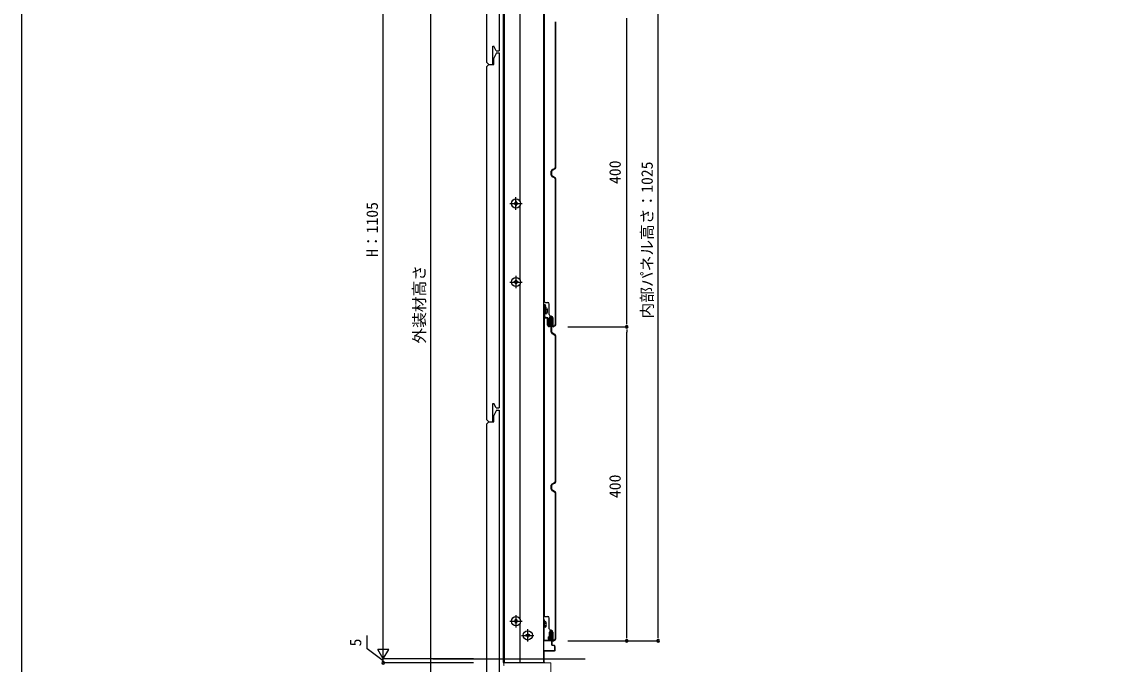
# Model space of a CAD drawing. Units: millimetres, scale not verified. Extents: x -1386 to 1386, y -2240 to 2242.
# Drawn here: x -1386 to 0, y -1580 to -762 of the extents above; entities that cross this region are included whole.
import ezdxf
from ezdxf.enums import TextEntityAlignment as Align

# ---------------------------------------------------------------- set-up
doc = ezdxf.new("R2010")
doc.units = ezdxf.units.MM
doc.header["$LTSCALE"] = 8
doc.layers.add('0-2_YKK_11', color=7, linetype='Continuous', lineweight=18)
for name, color, linetype in [('0-3_YKK_12', 2, 'Continuous'), ('0-4_YKK_13', 4, 'Continuous'), ('0-5_YKK_D', 6, 'Continuous'), ('0-6_YKK_ZWAK', 7, 'Continuous')]:
    doc.layers.add(name, color=color, linetype=linetype)
doc.styles.add('ＭＳ ゴシック', font='')
doc.styles.get('ＭＳ ゴシック').set_extended_font_data('MS Gothic')

msp = doc.modelspace()

# ---------------------------------------------------------------- linework, layer by layer
at = {"layer": '0-2_YKK_11'}
for p, q in [((-710.757, -1556.361), (-708.24, -1557.036)), ((-706.699, -1562.621), (-706.699, -1558.155))]:
    msp.add_line(p, q, dxfattribs=at)
for points in [[(-721.699, -1524.221), (-721.699, -1550.421), (-711.499, -1550.421), (-711.499, -1555.395)], [(-711.899, -1540.369), (-711.699, -1540.652), (-711.699, -1549.621), (-720.799, -1549.621), (-720.799, -1530.079), (-720.919, -1529.896), (-720.919, -1529.346), (-720.799, -1529.162), (-720.799, -1524.892), (-720.699, -1524.668)], [(-708.181, -1556.224), (-710.699, -1555.549), (-710.699, -1539.521)], [(-707.499, -1558.002), (-707.499, -1562.821), (-721.699, -1562.821), (-721.699, -1578.021)], [(-720.699, -1577.574), (-720.799, -1577.35), (-720.799, -1563.621), (-707.699, -1563.621)], [(-712.199, -1619.621), (-712.199, -1578.621), (-733.74, -1578.621), (-733.924, -1578.741), (-734.474, -1578.741), (-734.657, -1578.621), (-754.74, -1578.621), (-754.924, -1578.741), (-755.474, -1578.741), (-755.657, -1578.621), (-763.74, -1578.621), (-763.924, -1578.741), (-764.474, -1578.741), (-764.657, -1578.621), (-772.199, -1578.621), (-772.199, -1581.621), (-771.899, -1581.921)]]:
    msp.add_lwpolyline(points, dxfattribs=at)
for centre, radius, start, end in [((-721.099, -1524.221), 0.6, 311.81058, 180.00002), ((-711.599, -1539.521), 0.9, 0.00001, 250.52873), ((-710.499, -1555.395), 1, 180.00003, 255.00004), ((-708.499, -1558.002), 1, 359.99999, 75), ((-708.699, -1558.155), 2, 359.99997, 74.99997), ((-707.699, -1562.621), 1, 269.99995, 359.99993), ((-721.099, -1578.021), 0.6, 179.99998, 48.18942)]:
    msp.add_arc(centre, radius, start, end, dxfattribs=at)
at = {"layer": '0-3_YKK_12'}
for p, q in [((-773.199, -509.121), (-773.199, -1578.121)), ((-771.699, -509.121), (-771.699, -1578.121)), ((-751.699, -564.753), (-751.699, -990.489)), ((-751.699, -996.753), (-751.699, -1090.489)), ((-751.699, -1096.753), (-751.699, -1522.489)), ((-751.699, -1528.753), (-751.699, -1578.121)), ((-862.699, -1573.621), (-668.652, -1573.621)), ((-773.199, -1578.121), (-751.699, -1578.121))]:
    msp.add_line(p, q, dxfattribs=at)
msp.add_lwpolyline([(-730.925, -508.621), (-721.699, -508.621), (-721.699, -1578.621), (-771.699, -1578.621), (-771.699, -1578.121)], dxfattribs=at)
at = {"layer": '0-4_YKK_13'}
for p, q in [((-794.199, -525.62), (-794.199, -813.62)), ((-778.199, -525.62), (-778.199, -799.02)), ((-721.005, -737.125), (-720.999, -1117.625)), ((-706.805, -762.159), (-706.802, -947.85)), ((-706.002, -947.85), (-706.005, -762.159)), ((-785.999, -793.32), (-784.999, -793.32)), ((-785.999, -816.62), (-785.999, -793.32)), ((-782.099, -799.02), (-784.999, -793.32)), ((-781.499, -801.62), (-784.999, -808.62)), ((-782.099, -799.02), (-778.199, -799.02)), ((-781.499, -801.62), (-778.199, -801.62)), ((-778.199, -801.62), (-778.199, -1254.02)), ((-791.199, -816.62), (-794.199, -813.62)), ((-791.199, -816.62), (-794.199, -819.62)), ((-791.199, -816.62), (-784.999, -816.62)), ((-791.199, -816.62), (-785.999, -816.62)), ((-784.999, -816.62), (-784.999, -808.62)), ((-794.199, -819.62), (-794.199, -1268.62)), ((-711.802, -957.54), (-711.802, -952.469)), ((-711.002, -957.54), (-711.002, -952.469)), ((-707.402, -948.889), (-710.902, -950.91)), ((-707.002, -949.582), (-710.502, -951.603)), ((-710.902, -959.099), (-707.402, -961.12)), ((-710.502, -958.406), (-707.002, -960.427)), ((-706.802, -962.159), (-706.798, -1147.85)), ((-705.998, -1147.85), (-706.002, -962.159)), ((-764.599, -993.621), (-748.799, -993.621)), ((-756.699, -1001.521), (-756.699, -985.721)), ((-755.199, -994.121), (-754.199, -994.121)), ((-764.599, -1093.621), (-748.799, -1093.621)), ((-756.699, -1085.721), (-756.699, -1101.521)), ((-755.199, -1093.121), (-754.199, -1093.121)), ((-718.999, -1119.625), (-716.299, -1119.625)), ((-714.299, -1135.125), (-714.299, -1121.625)), ((-721.006, -1123.625), (-721.005, -1137.125)), ((-720.206, -1123.625), (-720.205, -1137.125)), ((-720.206, -1126.625), (-720.206, -1125.981)), ((-720.205, -1134.625), (-720.206, -1126.312)), ((-720.205, -1134.625), (-719.405, -1134.625)), ((-720.193, -1125.842), (-719.809, -1123.659)), ((-718.77, -1129.079), (-719.439, -1130.338)), ((-719.406, -1126.051), (-719.405, -1134.625)), ((-717.926, -1126.734), (-719.405, -1126.338)), ((-719.405, -1126.338), (-719.405, -1134.338)), ((-717.926, -1133.941), (-719.405, -1134.338)), ((-719.021, -1123.798), (-719.393, -1125.912)), ((-716.839, -1128.138), (-718.77, -1129.079)), ((-721.005, -1137.125), (-720.999, -1517.625)), ((-719.366, -1139.092), (-717.389, -1139.454)), ((-719.222, -1138.305), (-717.245, -1138.667)), ((-716.405, -1148.625), (-716.405, -1140.634)), ((-715.605, -1148.625), (-715.605, -1140.634)), ((-714.498, -1145.625), (-715.298, -1145.625)), ((-715.298, -1148.625), (-715.298, -1145.625)), ((-714.005, -1149.625), (-714.605, -1149.625)), ((-714.498, -1148.625), (-714.498, -1145.625)), ((-714.098, -1148.625), (-714.099, -1139.425)), ((-713.298, -1148.625), (-713.299, -1139.425)), ((-713.005, -1140.625), (-713.005, -1148.625)), ((-711.999, -1137.125), (-712.299, -1137.125)), ((-712.205, -1140.625), (-712.205, -1148.625)), ((-711.805, -1157.54), (-711.805, -1140.625)), ((-711.005, -1157.54), (-711.005, -1140.625)), ((-710.698, -1149.12), (-710.699, -1139.425)), ((-709.899, -1139.424), (-709.898, -1149.12)), ((-709.699, -1139.424), (-709.699, -1142.124)), ((-708.848, -1149.726), (-707.398, -1148.889)), ((-706.998, -1149.582), (-708.448, -1150.419)), ((-714.005, -1150.425), (-714.605, -1150.425)), ((-710.905, -1159.099), (-707.405, -1161.12)), ((-707.005, -1160.427), (-710.505, -1158.406)), ((-706.805, -1162.159), (-706.802, -1347.85)), ((-706.002, -1347.85), (-706.005, -1162.159)), ((-785.999, -1248.32), (-784.999, -1248.32)), ((-785.999, -1271.62), (-785.999, -1248.32)), ((-782.099, -1254.02), (-784.999, -1248.32)), ((-781.499, -1256.62), (-784.999, -1263.62)), ((-782.099, -1254.02), (-778.199, -1254.02)), ((-781.499, -1256.62), (-778.199, -1256.62)), ((-778.199, -1256.62), (-778.199, -1709.02)), ((-791.199, -1271.62), (-794.199, -1268.62)), ((-791.199, -1271.62), (-794.199, -1274.62)), ((-794.199, -1274.62), (-794.199, -1723.62)), ((-791.199, -1271.62), (-784.999, -1271.62)), ((-791.199, -1271.62), (-785.999, -1271.62)), ((-784.999, -1271.62), (-784.999, -1263.62)), ((-711.802, -1357.54), (-711.802, -1352.469)), ((-711.002, -1357.54), (-711.002, -1352.469)), ((-707.402, -1348.889), (-710.902, -1350.91)), ((-707.002, -1349.582), (-710.502, -1351.603)), ((-710.902, -1359.099), (-707.402, -1361.12)), ((-710.502, -1358.406), (-707.002, -1360.427)), ((-706.802, -1362.159), (-706.798, -1547.85)), ((-705.998, -1547.85), (-706.002, -1362.159)), ((-756.699, -1517.721), (-756.699, -1533.521)), ((-718.999, -1519.625), (-716.299, -1519.625)), ((-714.299, -1535.125), (-714.299, -1521.625)), ((-764.599, -1525.621), (-748.799, -1525.621)), ((-755.199, -1525.121), (-754.199, -1525.121)), ((-741.699, -1551.521), (-741.699, -1535.721)), ((-720.163, -1528.363), (-720.832, -1529.621)), ((-719.319, -1526.017), (-720.799, -1525.621)), ((-720.799, -1525.621), (-720.799, -1533.621)), ((-719.319, -1533.224), (-720.799, -1533.621)), ((-718.232, -1527.421), (-720.163, -1528.363)), ((-711.999, -1537.125), (-712.299, -1537.125)), ((-749.599, -1543.621), (-733.799, -1543.621)), ((-740.199, -1544.121), (-739.199, -1544.121)), ((-714.498, -1545.625), (-715.298, -1545.625)), ((-715.298, -1548.625), (-715.298, -1545.625)), ((-714.498, -1548.625), (-714.498, -1545.625)), ((-714.098, -1548.625), (-714.099, -1539.425)), ((-713.298, -1548.625), (-713.299, -1539.425)), ((-710.698, -1549.12), (-710.699, -1539.425)), ((-709.899, -1539.424), (-709.898, -1549.12)), ((-709.699, -1539.424), (-709.699, -1542.124)), ((-708.848, -1549.726), (-707.398, -1548.889)), ((-706.998, -1549.582), (-708.448, -1550.419))]:
    msp.add_line(p, q, dxfattribs=at)
for points in [[(-758.199, -993.121), (-759.199, -993.121), (-759.199, -994.121), (-758.199, -994.121)], [(-756.199, -992.121), (-756.199, -991.121), (-757.199, -991.121), (-757.199, -992.121)], [(-757.199, -995.121), (-757.199, -996.121), (-756.199, -996.121), (-756.199, -995.121)], [(-754.199, -994.121), (-754.199, -993.121), (-755.199, -993.121)], [(-758.199, -1094.121), (-759.199, -1094.121), (-759.199, -1093.121), (-758.199, -1093.121)], [(-757.199, -1092.121), (-757.199, -1091.121), (-756.199, -1091.121), (-756.199, -1092.121)], [(-754.199, -1093.121), (-754.199, -1094.121), (-755.199, -1094.121)], [(-756.199, -1095.121), (-756.199, -1096.121), (-757.199, -1096.121), (-757.199, -1095.121)], [(-716.839, -1132.538), (-718.77, -1131.596), (-719.439, -1130.338)], [(-757.199, -1524.121), (-757.199, -1523.121), (-756.199, -1523.121), (-756.199, -1524.121)], [(-758.199, -1526.121), (-759.199, -1526.121), (-759.199, -1525.121), (-758.199, -1525.121)], [(-756.199, -1527.121), (-756.199, -1528.121), (-757.199, -1528.121), (-757.199, -1527.121)], [(-754.199, -1525.121), (-754.199, -1526.121), (-755.199, -1526.121)], [(-718.232, -1531.821), (-720.163, -1530.879), (-720.832, -1529.621)], [(-743.199, -1543.121), (-744.199, -1543.121), (-744.199, -1544.121), (-743.199, -1544.121)], [(-741.199, -1542.121), (-741.199, -1541.121), (-742.199, -1541.121), (-742.199, -1542.121)], [(-742.199, -1545.121), (-742.199, -1546.121), (-741.199, -1546.121), (-741.199, -1545.121)], [(-739.199, -1544.121), (-739.199, -1543.121), (-740.199, -1543.121)]]:
    msp.add_lwpolyline(points, dxfattribs=at)
for centre, radius in [((-756.699, -993.621), 5.9), ((-756.699, -1093.621), 5.9), ((-712.933, -1139.279), 0.1), ((-712.709, -1140.134), 0.1), ((-712.509, -1138.748), 0.1), ((-712.011, -1139.624), 0.1), ((-712.003, -1140.532), 0.1), ((-711.801, -1138.848), 0.1), ((-711.41, -1139.401), 0.1), ((-711.31, -1138.748), 0.1), ((-711.21, -1140.034), 0.1), ((-756.699, -1525.621), 5.9), ((-741.699, -1543.621), 5.9), ((-712.933, -1539.279), 0.1), ((-712.709, -1540.134), 0.1), ((-712.509, -1538.748), 0.1), ((-712.011, -1539.624), 0.1), ((-712.003, -1540.532), 0.1), ((-711.801, -1538.848), 0.1), ((-711.41, -1539.401), 0.1), ((-711.31, -1538.748), 0.1), ((-711.21, -1540.034), 0.1)]:
    msp.add_circle(centre, radius, dxfattribs=at)
for centre, radius, start, end in [((-710.002, -952.469), 1.8, 120.00096, 180.00096), ((-710.002, -952.469), 1, 120.00096, 180.00096), ((-708.002, -947.85), 1.2, 300.00096, 0.00096), ((-708.002, -947.85), 2, 300.00096, 0.00096), ((-710.002, -957.54), 1.8, 180.00096, 240.00096), ((-710.002, -957.54), 1, 180.00096, 240.00096), ((-708.002, -962.159), 1.2, 0.00096, 60.00096), ((-708.002, -962.159), 2, 0.00096, 60.00096), ((-758.199, -992.121), 1, 270, 0), ((-758.199, -995.121), 1, 0, 90), ((-755.199, -992.121), 1, 180, 270), ((-755.199, -995.121), 1, 90, 180), ((-758.199, -1092.121), 1, 270, 0), ((-758.199, -1095.121), 1, 0, 90), ((-755.199, -1092.121), 1, 180, 270), ((-755.199, -1095.121), 1, 90, 180), ((-720.006, -1123.625), 1, 350.00096, 180.00096), ((-718.999, -1117.625), 2, 180.00096, 270.00096), ((-716.299, -1121.625), 2, 0.00096, 90.00096), ((-720.006, -1123.625), 0.2, 350.00096, 180.00096), ((-719.406, -1125.981), 0.8, 170.00096, 180.00096), ((-718.606, -1126.051), 0.8, 170.00096, 180.00096), ((-718.288, -1128.086), 1.4, 14.32349, 75.00017), ((-718.288, -1132.589), 1.4, 285.00017, 345.67685), ((-727.105, -1130.338), 10.5, 345.67685, 14.32349), ((-712.299, -1135.125), 2, 180.00096, 270.00096), ((-719.005, -1137.125), 2, 180.00096, 259.61492), ((-719.005, -1137.125), 1.2, 180.00096, 259.61492), ((-717.605, -1140.634), 1.2, 0.00096, 79.61492), ((-717.605, -1140.634), 2, 0.00096, 79.61492), ((-714.605, -1148.625), 1.8, 180.00096, 270.00096), ((-714.605, -1148.625), 1, 180.00096, 270.00096), ((-714.298, -1148.625), 1, 180.00096, 270.00096), ((-714.298, -1148.625), 0.2, 180.00096, 270.00096), ((-714.298, -1148.625), 0.2, 270.00096, 0.00096), ((-714.298, -1148.625), 1, 270.00096, 0.00096), ((-711.999, -1139.425), 2.1, 90.00096, 180.00096), ((-714.005, -1148.625), 1, 270.00096, 0.00096), ((-714.005, -1148.625), 1.8, 270.00096, 0.00096), ((-711.999, -1139.425), 1.3, 90.00096, 180.00096), ((-712.005, -1140.625), 1, 90.00096, 180.00096), ((-712.005, -1140.625), 0.2, 90.00096, 180.00096), ((-712.005, -1140.625), 1, 0.00096, 90.00096), ((-712.005, -1140.625), 0.2, 0.00096, 90.00096), ((-711.999, -1139.425), 2.3, 0.00096, 90.00096), ((-711.999, -1139.425), 2.1, 0.00096, 90.00096), ((-711.999, -1139.425), 1.3, 0.00096, 90.00096), ((-709.198, -1149.12), 1.5, 180.00096, 300.00096), ((-709.198, -1149.12), 0.7, 180.00096, 300.00096), ((-707.998, -1147.85), 1.2, 300.00096, 0.00096), ((-707.998, -1147.85), 2, 300.00096, 0.00096), ((-710.005, -1157.54), 1.8, 180.00096, 240.00096), ((-710.005, -1157.54), 1, 180.00096, 240.00096), ((-708.005, -1162.159), 1.2, 0.00096, 60.00096), ((-708.005, -1162.159), 2, 0.00096, 60.00096), ((-710.002, -1352.469), 1.8, 120.00096, 180.00096), ((-710.002, -1357.54), 1.8, 180.00096, 240.00096), ((-710.002, -1352.469), 1, 120.00096, 180.00096), ((-710.002, -1357.54), 1, 180.00096, 240.00096), ((-708.002, -1347.85), 1.2, 300.00096, 0.00096), ((-708.002, -1347.85), 2, 300.00096, 0.00096), ((-708.002, -1362.159), 1.2, 0.00096, 60.00096), ((-708.002, -1362.159), 2, 0.00096, 60.00096), ((-758.199, -1524.121), 1, 270, 0), ((-755.199, -1524.121), 1, 180, 270), ((-718.999, -1517.625), 2, 180.00096, 270.00096), ((-716.299, -1521.625), 2, 0.00096, 90.00096), ((-758.199, -1527.121), 1, 0, 90), ((-755.199, -1527.121), 1, 90, 180), ((-719.681, -1527.369), 1.4, 14.32349, 75.00017), ((-719.681, -1531.872), 1.4, 285.00017, 345.67685), ((-728.499, -1529.621), 10.5, 345.67685, 14.32349), ((-712.299, -1535.125), 2, 180.00096, 270.00096), ((-711.999, -1539.425), 2.1, 90.00096, 180.00096), ((-711.999, -1539.425), 1.3, 90.00096, 180.00096), ((-711.999, -1539.425), 2.3, 0.00096, 90.00096), ((-711.999, -1539.425), 2.1, 0.00096, 90.00096), ((-711.999, -1539.425), 1.3, 0.00096, 90.00096), ((-743.199, -1542.121), 1, 270, 0), ((-743.199, -1545.121), 1, 0, 90), ((-740.199, -1542.121), 1, 180, 270), ((-740.199, -1545.121), 1, 90, 180), ((-714.298, -1548.625), 1, 180.00096, 270.00096), ((-714.298, -1548.625), 0.2, 180.00096, 270.00096), ((-714.298, -1548.625), 0.2, 270.00096, 0.00096), ((-714.298, -1548.625), 1, 270.00096, 0.00096), ((-709.198, -1549.12), 1.5, 180.00096, 300.00096), ((-709.198, -1549.12), 0.7, 180.00096, 300.00096), ((-707.998, -1547.85), 1.2, 300.00096, 0.00096), ((-707.998, -1547.85), 2, 300.00096, 0.00096)]:
    msp.add_arc(centre, radius, start, end, dxfattribs=at)
at = {"layer": '0-5_YKK_D'}
for p, q in [((-925.699, -1559.621), (-925.699, -482.621)), ((-865.699, -532.42), (-865.699, -1719.82)), ((-575.699, -1543.82), (-575.699, -532.42)), ((-615.699, -1143.82), (-615.699, -757.42)), ((-615.699, -1147.22), (-615.699, -1143.82)), ((-690.699, -1150.62), (-614.699, -1150.62)), ((-690.699, -1150.62), (-614.699, -1150.62)), ((-615.699, -1154.02), (-615.699, -1157.42)), ((-615.699, -1543.82), (-615.699, -1157.42)), ((-925.699, -1573.621), (-925.699, -1549.372)), ((-690.699, -1550.62), (-614.699, -1550.62)), ((-690.699, -1550.62), (-574.699, -1550.62)), ((-615.699, -1547.22), (-615.699, -1543.82)), ((-575.699, -1547.22), (-575.699, -1543.82)), ((-925.699, -1573.621), (-932.699, -1561.496)), ((-918.699, -1561.496), (-932.699, -1561.496)), ((-925.699, -1573.621), (-918.699, -1561.496)), ((-810.699, -1573.621), (-926.699, -1573.621)), ((-810.699, -1573.621), (-926.699, -1573.621)), ((-810.699, -1578.621), (-926.699, -1578.621)), ((-810.699, -1578.621), (-926.699, -1578.621)), ((-925.699, -1573.621), (-925.699, -1566.821)), ((-925.699, -1578.621), (-925.699, -1573.621)), ((-925.699, -1578.621), (-925.699, -1573.621))]:
    msp.add_line(p, q, dxfattribs=at)
msp.add_lwpolyline([(-925.699, -1576.121), (-946.065, -1560.894), (-946.065, -1543.827)], dxfattribs=at)
for centre, start, end in [((-615.699, -1150.62), 90, 270), ((-615.699, -1150.62), 90, 270), ((-615.699, -1150.62), 270, 90), ((-615.699, -1150.62), 270, 90), ((-615.699, -1550.62), 90, 270), ((-615.699, -1550.62), 270, 90), ((-575.699, -1550.62), 90, 270), ((-575.699, -1550.62), 270, 90), ((-925.699, -1578.621), 90, 270), ((-925.699, -1578.621), 90, 270), ((-925.699, -1578.621), 270, 90), ((-925.699, -1578.621), 270, 90)]:
    msp.add_arc(centre, 1.7, start, end, dxfattribs=at)
at = {"layer": '0-6_YKK_ZWAK'}
msp.add_lwpolyline([(1386, -2240), (-1386, -2240), (-1386, 2128)], dxfattribs=at)

# ---------------------------------------------------------------- texts
at = {"layer": '0-5_YKK_D', "style": 'ＭＳ ゴシック'}
for s, p in [('400', (-618.899, -968.753)), ('内部パネル高さ：1025', (-578.099, -1139.987)), ('H：1105', (-928.099, -1061.654)), ('外装材高さ', (-868.099, -1171.987)), ('400', (-618.899, -1368.753)), ('5', (-949.265, -1557.694))]:
    msp.add_text(s, height=14.66, rotation=90, dxfattribs=at).set_placement(p, align=Align.BOTTOM_LEFT)

doc.saveas('drawing.dxf')
